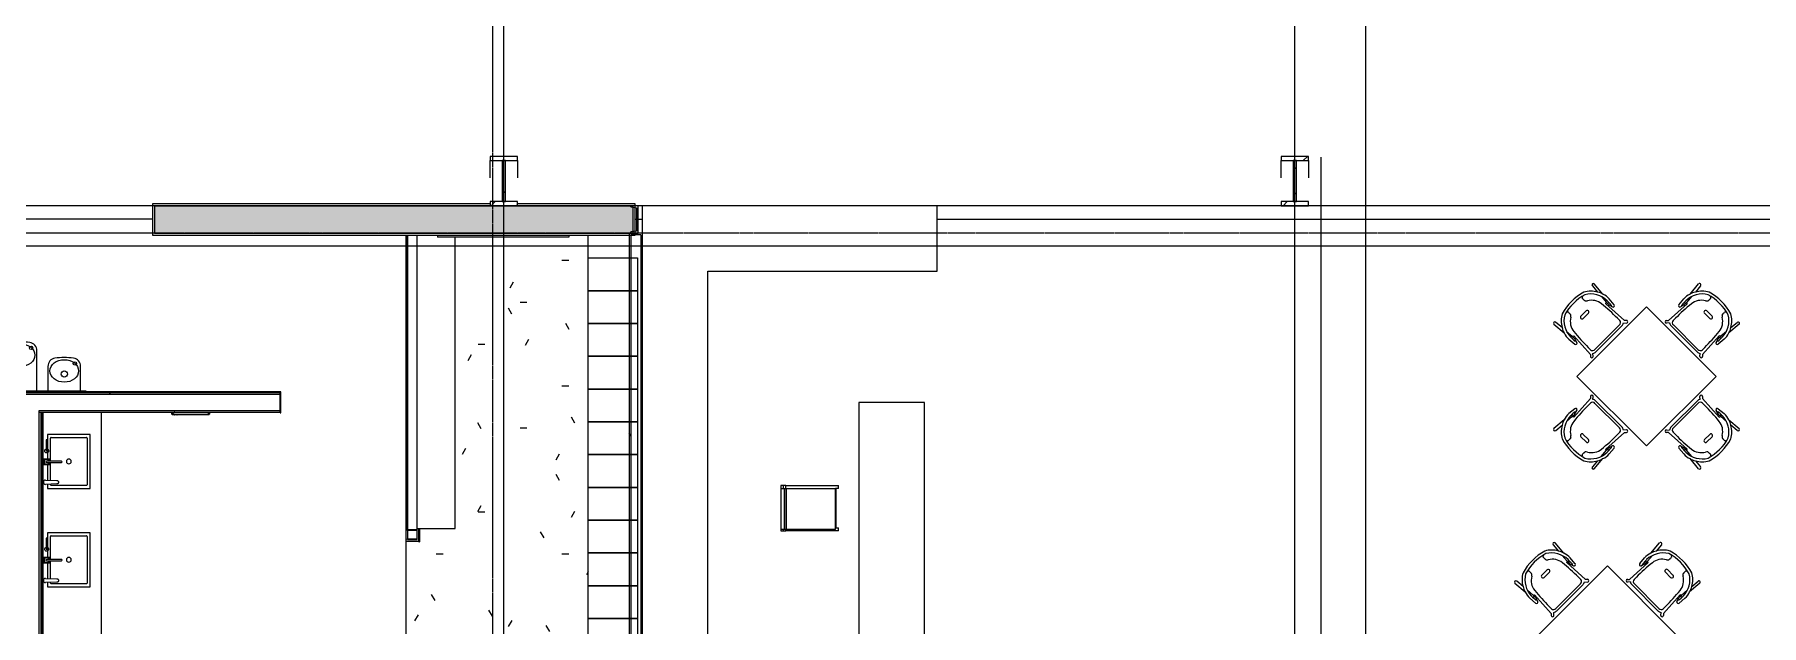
# Model space of a CAD drawing. Header units: inches. Extents: x 25369 to 33163, y -23509 to -20274.
# Drawn here: x 31451 to 32083, y -22513 to -22297 of the extents above; entities that cross this region are included whole.
import ezdxf

# ---------------------------------------------------------------- set-up
doc = ezdxf.new("R2010")
doc.units = ezdxf.units.IN
doc.header["$MEASUREMENT"] = 0
doc.linetypes.add('Grid Line 1_2_', pattern=[0.875, 0.5, -0.125, 0.125, -0.125])
for name, color, linetype, lineweight in [('A-AREA', 32, 'Continuous', 13), ('A-FLOR', 192, 'Continuous', 13), ('A-FLOR-PATT', 8, 'Continuous', 13), ('A-GENM', 13, 'Continuous', 13), ('A-WALL', 113, 'Continuous', 13), ('A-WALL-PATT', 111, 'Continuous', 25), ('G-ANNO-SYMB', 111, 'Continuous', 9), ('I-FURN', 30, 'Continuous', 13), ('I-WALL', 2, 'Continuous', 13), ('P-SANR-FIXT', 6, 'Continuous', 13), ('Q-CASE', 31, 'Continuous', 13), ('Q-SPCQ', 91, 'Continuous', 13), ('S-BEAM', 12, 'Continuous', 13), ('S-COLS', 52, 'Continuous', 13), ('S-GRID', 1, 'Continuous', 9)]:
    doc.layers.add(name, color=color, linetype=linetype, lineweight=lineweight)
pattern_1 = [(0, (5931.104, 0), (61.44, 15.36), [2.534, -43.546, 2.534, -43.546, -245.76]), (0, (5931.104, 0), (61.44, 15.36), [-92.16, 2.534, -89.626, 2.534, -43.546, -107.52]), (0, (5931.104, 0), (61.44, 15.36), [-230.4, 2.534, -28.186, 2.534, -74.266]), (120, (5954.144, 7.68), (-44.02215, 45.528601), [2.534, -43.546, 2.534, -43.546, -245.76]), (120, (5954.144, 7.68), (-44.02215, 45.528601), [-92.16, 2.534, -89.626, 2.534, -43.546, -107.52]), (120, (5954.144, 7.68), (-44.02215, 45.528601), [-230.4, 2.534, -28.186, 2.534, -74.266]), (240, (5961.824, 38.4), (-17.41785, -60.888601), [2.534, -43.546, 2.534, -43.546, -245.76]), (240, (5961.824, 38.4), (-17.41785, -60.888601), [-92.16, 2.534, -89.626, 2.534, -43.546, -107.52]), (240, (5961.824, 38.4), (-17.41785, -60.888601), [-230.4, 2.534, -28.186, 2.534, -74.266])]
pattern_2 = [(225, (31622.494, -22360.053), (19.00703, -19.00703), []), (225, (31622.494, -22388.853), (19.00703, -19.00703), [])]
pattern_3 = [(225, (31911.994, -22360.053), (19.00703, -19.00703), []), (225, (31911.994, -22388.853), (19.00703, -19.00703), [])]

# ---------------------------------------------------------------- blocks, each defined once
blk = doc.blocks.new('Locker-Double Stacked - one-3246-Overall Floor Plan')
at = {"layer": 'I-FURN', "color": 43, "lineweight": 9}
for p, q in [((-6, -9), (-6, 9)), ((-6, 9), (6, 9)), ((6, 9), (6, -9)), ((6, -9), (-6, -9))]:
    blk.add_line(p, q, dxfattribs=at)
blk = doc.blocks.new('Furniture 6 - Furniture 1-2394-Overall Floor Plan')
at = {"layer": 'I-FURN', "color": 43, "lineweight": 9}
for p, q in [((25639.99, -22496.3), (25639.99, -22496.43)), ((25653.99, -22603.74), (25653.99, -22497.05)), ((25639.99, -22603.74), (25653.99, -22603.74))]:
    blk.add_line(p, q, dxfattribs=at)
blk = doc.blocks.new('Drinking_Fountain-Haws_Corporation-Wall_Mounted_1119 - 1119-409796-Overall Floor Plan')
at = {"layer": 'P-SANR-FIXT', "color": 43, "lineweight": 9}
for p, q in [((13.07, 20.75), (13.07, 5.95)), ((25.07, 5.95), (25.07, 20.75)), ((29.07, 15), (29.07, 5.95)), ((41.07, 5.95), (41.07, 15)), ((43.07, 5.95), (11.07, 5.95)), ((11.07, 5.95), (11.07, 5.45)), ((11.07, 5.45), (43.07, 5.45)), ((43.07, 5.45), (43.07, 5.95))]:
    blk.add_line(p, q, dxfattribs=at)
for centre, radius in [((19.07, 17.94), 1.13), ((22.94, 21.8), 0.625), ((35.07, 12.19), 1.13), ((38.94, 16.07), 0.625)]:
    blk.add_circle(centre, radius, dxfattribs=at)
for centre, radius, start, end in [((16.07, 20.75), 3, 97.57756, 180), ((19.07, -1.8), 25.75, 82.42244, 97.57756), ((22.07, 20.75), 3, 360, 82.42244), ((32.07, 15), 3, 97.57756, 180), ((35.07, -7.55), 25.75, 82.42244, 97.57756), ((38.07, 15), 3, 360, 82.42244)]:
    blk.add_arc(centre, radius, start, end, dxfattribs=at)
for centre, ratio in [((19.07, 19.07), 0.786373), ((35.07, 13.32), 0.786365)]:
    blk.add_ellipse(centre, major_axis=(-5.25, 0), ratio=ratio, dxfattribs=at)
blk = doc.blocks.new('Dispenser_Disposal-Paper-Frost_Products_LTD_-Recessed-400A - Steel-Stainless-37173-Overall Floor Plan')
at = {"layer": 'Q-SPCQ', "color": 43, "lineweight": 9}
for p, q in [((25461.89, -22435.86), (25461.89, -22435.26)), ((25461.89, -22435.26), (25462.75, -22435.26)), ((25461.89, -22435.86), (25475.56, -22435.86)), ((25461.97, -22435.26), (25461.97, -22435.94)), ((25462.27, -22435.55), (25461.97, -22435.86)), ((25461.97, -22435.94), (25475.56, -22435.94)), ((25462.93, -22435.94), (25461.97, -22435.94)), ((25462.05, -22435.21), (25462.05, -22435.18)), ((25462.7, -22435.21), (25462.05, -22435.21)), ((25475.21, -22435.26), (25462.27, -22435.26)), ((25462.27, -22435.26), (25462.27, -22435.55)), ((25462.97, -22435.2), (25462.75, -22435.2)), ((25462.75, -22435.26), (25462.75, -22435.2)), ((25462.77, -22435.26), (25462.77, -22435.2)), ((25462.93, -22436.07), (25462.93, -22435.94)), ((25463.8, -22436.07), (25462.93, -22436.07)), ((25463.78, -22436.09), (25462.95, -22436.09)), ((25463.04, -22435.26), (25462.97, -22435.2)), ((25463.43, -22435.18), (25463.43, -22435.26)), ((25463.71, -22435.26), (25463.71, -22435.18)), ((25475.56, -22435.94), (25463.8, -22435.94)), ((25463.8, -22435.94), (25463.8, -22436.07)), ((25475.03, -22435.21), (25474.86, -22435.21)), ((25475.03, -22435.21), (25475.53, -22435.21)), ((25475.03, -22435.25), (25475.03, -22435.21)), ((25475.47, -22435.25), (25475.03, -22435.25)), ((25475.26, -22435.31), (25475.26, -22435.56)), ((25475.26, -22435.55), (25475.27, -22435.33)), ((25475.56, -22435.86), (25475.26, -22435.56)), ((25475.27, -22435.33), (25475.59, -22435.33)), ((25475.51, -22435.18), (25475.51, -22435.21)), ((25475.53, -22435.18), (25475.53, -22435.21)), ((25475.56, -22435.94), (25475.56, -22435.33)), ((25475.56, -22435.86), (25475.64, -22435.86)), ((25475.59, -22435.28), (25475.59, -22435.33)), ((25475.59, -22435.33), (25475.64, -22435.33)), ((25475.64, -22435.33), (25475.64, -22435.86))]:
    blk.add_line(p, q, dxfattribs=at)
for centre, radius, start, end in [((25461.97, -22435.86), 0.0768, 180, 270), ((25461.97, -22435.86), 0.029, 180, 270), ((25462.7, -22435.15), 0.0665, 270, 0), ((25462.7, -22435.15), 0.0665, 270, 312.1544), ((25462.95, -22436.07), 0.02, 180, 270), ((25463.78, -22436.07), 0.02, 270, 0), ((25474.86, -22435.15), 0.0665, 180, 270), ((25475.21, -22435.31), 0.05, 0, 90), ((25475.53, -22435.28), 0.0625, 153.896, 233.13011), ((25475.53, -22435.28), 0.0625, 302.41174, 90.07285), ((25475.53, -22435.28), 0.0625, 359.83907, 90), ((25475.56, -22435.86), 0.0763, 270, 0)]:
    blk.add_arc(centre, radius, start, end, dxfattribs=at)
blk = doc.blocks.new('Bradley-Washroom_Accessories-Mirrors-747_Standard - 84_ x 36_ _ BradEX Womens-401692-Overall Floor Plan')
at = {"layer": 'Q-SPCQ', "color": 43, "lineweight": 9}
for p, q in [((25522.14, -22455.74), (25522.14, -22435.74)), ((25522.39, -22435.74), (25522.14, -22435.74)), ((25522.39, -22435.74), (25522.39, -22455.74)), ((25522.14, -22455.74), (25522.42, -22455.74)), ((25522.14, -22457.74), (25522.14, -22455.74)), ((25522.42, -22457.74), (25522.42, -22455.74)), ((25522.42, -22457.74), (25522.14, -22457.74)), ((25522.14, -22497.74), (25522.14, -22457.74)), ((25522.39, -22457.74), (25522.39, -22497.74)), ((25522.14, -22497.74), (25522.42, -22497.74)), ((25522.14, -22499.74), (25522.14, -22497.74)), ((25522.42, -22499.74), (25522.14, -22499.74)), ((25522.14, -22519.74), (25522.14, -22499.74)), ((25522.39, -22499.74), (25522.39, -22519.74)), ((25522.42, -22499.74), (25522.42, -22497.74)), ((25522.14, -22519.74), (25522.39, -22519.74))]:
    blk.add_line(p, q, dxfattribs=at)
blk = doc.blocks.new('Bradley-Washroom_Accessories-Mirrors-780_Custom - Bradley-Washroom_Accessories-Mirrors-780_Custom-410307-Overall Floor Plan')
at = {"layer": 'Q-SPCQ', "color": 43, "lineweight": 9}
for p, q in [((25667.14, -22370.3), (25715.14, -22370.3)), ((25667.14, -22370.3), (25667.14, -22371.05)), ((25715.14, -22371.05), (25667.14, -22371.05)), ((25715.14, -22370.3), (25715.14, -22371.05))]:
    blk.add_line(p, q, dxfattribs=at)
blk = doc.blocks.new('Counter Top - 24_ Depth-194481-Overall Floor Plan')
at = {"layer": 'Q-CASE', "color": 43, "lineweight": 9}
for p, q in [((-47.26, 22), (36.86, 22)), ((37.86, 0.75), (-47.26, 0.75)), ((37.86, 0), (-47.26, 0)), ((37.86, 2.25), (37.86, 0))]:
    blk.add_line(p, q, dxfattribs=at)
blk = doc.blocks.new('Soap_Dispenser-TOTO-TES1ADC-05 - Polished Chrome-194390-Overall Floor Plan')
at = {"layer": 'A-GENM', "color": 43, "lineweight": 9}
for p, q in [((-0.79, 0), (-0.66, 4.1)), ((0.66, 4.1), (0.79, 0.03))]:
    blk.add_line(p, q, dxfattribs=at)
blk.add_arc((0, 0), 0.791, 180.00097, 1.85205, dxfattribs=at)
blk.add_open_spline([(-0.66, 4.1), (-0.66, 4.16), (-0.65, 4.29), (-0.56, 4.47), (-0.42, 4.61), (-0.21, 4.73), (0.08, 4.76), (0.35, 4.67), (0.51, 4.53), (0.6, 4.4), (0.65, 4.25), (0.66, 4.15), (0.66, 4.1)], degree=3, knots=[-1, -1, -1, -1, -0.903846, -0.807692, -0.711538, -0.615385, -0.461538, -0.307692, -0.230769, -0.153846, -0.076923, 0, 0, 0, 0], dxfattribs=at)
blk = doc.blocks.new('Faucet-Lavatory-Zurn-Z6920XL - Z6920-XL-ADM2-H4-162583-Overall Floor Plan')
at = {"layer": 'P-SANR-FIXT', "lineweight": 9}
for p, q in [((1, 1), (-1, 1)), ((-1, 1), (-1, -1)), ((-0.25, 0), (-0.25, -5.25)), ((0.25, -5.25), (0.25, 0)), ((1, -1), (1, 1)), ((8, 0.12), (4, 0.12)), ((4, 0.12), (4, -0.12)), ((8, -0.12), (8, 0.12)), ((-1, -1), (-0.25, -1)), ((0.33, -1), (1, -1)), ((4, -0.12), (8, -0.12))]:
    blk.add_line(p, q, dxfattribs=at)
blk.add_circle((4, 0), 0.719, dxfattribs=at)
for centre, radius, start, end in [((0, 0), 0.875, 0, 180), ((0, 0), 0.875, 180, 252.85714), ((0, 0), 0.25, 360, 180), ((0, 0), 0.875, 292.91361, 0), ((0, -5.37), 0.281, 152.73396, 27.26604)]:
    blk.add_arc(centre, radius, start, end, dxfattribs=at)
blk = doc.blocks.new('Faucet-Lavatory-Zurn-Z6920XL - Z6920-XL-ADM2-H4-V52-Overall Floor Plan')
at = {"layer": 'P-SANR-FIXT', "lineweight": 9}
for p, q in [((1, 1), (-1, 1)), ((-1, 1), (-1, -1)), ((-0.25, 0), (-0.25, -5.25)), ((0.25, -5.25), (0.25, 0)), ((1, -1), (1, 1)), ((8, 0.12), (4, 0.12)), ((4, 0.12), (4, -0.12)), ((8, -0.12), (8, 0.12)), ((-1, -1), (-0.25, -1)), ((0.25, -1), (1, -1)), ((4, -0.12), (8, -0.12))]:
    blk.add_line(p, q, dxfattribs=at)
blk.add_circle((4, 0), 0.719, dxfattribs=at)
for centre, radius, start, end in [((0, 0), 0.875, 0, 180), ((0, 0), 0.875, 180, 252.85714), ((0, 0), 0.25, 360, 180), ((0, 0), 0.875, 287.14286, 0), ((0, -5.37), 0.281, 152.73396, 27.26604)]:
    blk.add_arc(centre, radius, start, end, dxfattribs=at)
blk = doc.blocks.new('Sink-Under_Counter-Kohler-2882 - White-194391-Overall Floor Plan')
at = {"layer": 'P-SANR-FIXT', "color": 43, "lineweight": 9}
for p, q in [((9.91, 7.81), (-9.91, 7.81)), ((-9.91, 7.81), (-9.91, -7.81)), ((-8.81, -6.46), (-8.81, 6.46)), ((-8.56, 6.71), (8.56, 6.71)), ((8.81, 6.46), (8.81, -6.46)), ((9.91, -7.81), (9.91, 7.81)), ((-9.91, -7.81), (-0.85, -7.81)), ((-0.1, -6.71), (-8.56, -6.71)), ((6.87, -6.71), (0.4, -6.71)), ((1.15, -7.81), (6.83, -7.81)), ((8.56, -6.71), (8.33, -6.71)), ((8.37, -7.81), (9.91, -7.81))]:
    blk.add_line(p, q, dxfattribs=at)
for centre, radius, start, end in [((-8.56, 6.46), 0.25, 90, 180), ((8.56, 6.46), 0.25, 0, 90), ((0, 0), 0.875, 0, 180), ((0, 0), 0.875, 180, 0), ((-8.56, -6.46), 0.25, 180, 270), ((8.56, -6.46), 0.25, 270, 0)]:
    blk.add_arc(centre, radius, start, end, dxfattribs=at)
blk = doc.blocks.new('Sink-Under_Counter-Kohler-2882 - White-V64-Overall Floor Plan')
at = {"layer": 'P-SANR-FIXT', "color": 43, "lineweight": 9}
for p, q in [((9.91, 7.81), (-9.91, 7.81)), ((-9.91, 7.81), (-9.91, -7.81)), ((-8.81, -6.46), (-8.81, 6.46)), ((-8.56, 6.71), (8.56, 6.71)), ((8.81, 6.46), (8.81, -6.46)), ((9.91, -7.81), (9.91, 7.81)), ((-9.91, -7.81), (-0.85, -7.81)), ((-0.18, -6.71), (-8.56, -6.71)), ((6.87, -6.71), (0.4, -6.71)), ((1.15, -7.81), (6.83, -7.81)), ((8.56, -6.71), (8.33, -6.71)), ((8.37, -7.81), (9.91, -7.81))]:
    blk.add_line(p, q, dxfattribs=at)
for centre, radius, start, end in [((-8.56, 6.46), 0.25, 90, 180), ((8.56, 6.46), 0.25, 0, 90), ((0, 0), 0.875, 0, 180), ((0, 0), 0.875, 180, 0), ((-8.56, -6.46), 0.25, 180, 270), ((8.56, -6.46), 0.25, 270, 0)]:
    blk.add_arc(centre, radius, start, end, dxfattribs=at)
blk = doc.blocks.new('HSS-Hollow Structural Section-Column - HSS3-1_2X3-1_2X1_8-V70-Overall Floor Plan')
at = {"layer": 'S-COLS', "lineweight": 9}
h = blk.add_hatch(dxfattribs=at)
h.set_pattern_fill('FP_80', color=253, style=0, pattern_type=2)
h.set_pattern_definition([(45, (-19726.787, 22479.99), (-19.00703, 19.00703), []), (45, (-19726.787, 22508.79), (-19.00703, 19.00703), [])])
h.paths.add_polyline_path([(-1.52, -1.75), (1.52, -1.75), (1.52, -1.63), (-1.52, -1.63)], flags=0)
h.paths.add_polyline_path([(-1.63, -1.52), (-1.63, 1.52), (-1.75, 1.52), (-1.75, -1.52)], flags=0)
h.paths.add_polyline_path([(1.63, -1.52), (1.75, -1.52), (1.75, 1.52), (1.63, 1.52)], flags=0)
h.paths.add_polyline_path([(1.52, 1.63), (1.52, 1.75), (-1.52, 1.75), (-1.52, 1.63)], flags=0)
at = {"layer": 'S-COLS', "color": 7}
for p, q in [((-1.75, 1.52), (-1.75, -1.52)), ((-1.63, -1.52), (-1.63, 1.52)), ((1.52, 1.75), (-1.52, 1.75)), ((-1.52, 1.63), (1.52, 1.63)), ((1.63, 1.52), (1.63, -1.52)), ((1.75, -1.52), (1.75, 1.52)), ((1.52, -1.63), (-1.52, -1.63)), ((-1.52, -1.75), (1.52, -1.75))]:
    blk.add_line(p, q, dxfattribs=at)
for centre, radius, start, end in [((-1.52, 1.52), 0.232, 90, 180), ((-1.52, 1.52), 0.116, 90, 180), ((1.52, 1.52), 0.232, 360, 90), ((1.52, 1.52), 0.116, 0, 90), ((-1.52, -1.52), 0.232, 180, 270), ((-1.52, -1.52), 0.116, 180, 270), ((1.52, -1.52), 0.232, 270, 360), ((1.52, -1.52), 0.116, 270, 360)]:
    blk.add_arc(centre, radius, start, end, dxfattribs=at)
blk = doc.blocks.new('Locker Rooms and Restrooms_rvt-2-Overall Floor Plan')
at = {"layer": 'A-FLOR-PATT', "lineweight": 9}
h = blk.add_hatch(dxfattribs=at)
h.set_pattern_fill('FP_17', color=43, style=0, pattern_type=2)
h.set_pattern_definition(pattern_1)
h.paths.add_polyline_path([(25655.52, -22690.87), (25722.27, -22690.87), (25722.27, -22370.3), (25715.14, -22370.3), (25715.14, -22371.05), (25673.64, -22371.05), (25673.64, -22477.74), (25660.52, -22477.74), (25660.52, -22482.62), (25660.27, -22482.62), (25660.27, -22482.37), (25655.52, -22482.37), (25655.52, -22526.68), (25660.52, -22526.68), (25660.52, -22531.56), (25674.27, -22531.56), (25674.27, -22643.31), (25660.52, -22643.31), (25660.52, -22648.18), (25660.27, -22648.18), (25660.27, -22647.93), (25655.52, -22647.93), (25655.52, -22685.4)], flags=0)
h.paths.add_polyline_path([(25660.27, -22481.74), (25660.27, -22477.74), (25659.64, -22477.74), (25659.64, -22481.74)], flags=0)
h.paths.add_polyline_path([(25656.14, -22370.43), (25659.64, -22370.43), (25659.64, -22370.3), (25655.52, -22370.3), (25655.52, -22370.43)], flags=0)
at = {"layer": 'A-WALL-PATT', "lineweight": 9}
h = blk.add_hatch(dxfattribs=at)
h.set_pattern_fill('FP_17', color=253, style=0, pattern_type=2)
h.set_pattern_definition(pattern_1)
h.paths.add_polyline_path([(25591.93, -22428.55), (25609.52, -22428.55), (25609.52, -22427.93), (25441.52, -22427.93), (25441.52, -22428.55), (25521.75, -22428.55)], flags=0)
h = blk.add_hatch(dxfattribs=at)
h.set_pattern_fill('FP_17', color=253, style=0, pattern_type=2)
h.set_pattern_definition(pattern_1)
h.paths.add_polyline_path([(25509.39, -22435.18), (25509.39, -22434.55), (25441.52, -22434.55), (25441.52, -22435.18), (25486.65, -22435.18)], flags=0)
h.paths.add_polyline_path([(25521.75, -22435.18), (25609.52, -22435.18), (25609.52, -22434.55), (25521.39, -22434.55), (25521.39, -22435.18)], flags=0)
h.paths.add_polyline_path([(25517.89, -22435.18), (25517.89, -22434.55), (25512.89, -22434.55), (25512.89, -22435.18)], flags=0)
at = {"layer": 'A-FLOR', "color": 43, "lineweight": 9}
for p, q in [((25655.52, -22370.3), (25655.52, -22370.43)), ((25722.27, -22690.87), (25722.27, -22370.3)), ((25655.52, -22482.37), (25655.52, -22526.69))]:
    blk.add_line(p, q, dxfattribs=at)
at = {"layer": 'A-WALL', "color": 7}
for p, q in [((25659.64, -22478.47), (25659.64, -22370.43)), ((25441.52, -22428.55), (25609.52, -22428.55)), ((25609.52, -22428.55), (25609.52, -22427.93)), ((25609.52, -22434.55), (25609.52, -22428.55)), ((25521.39, -22435.18), (25521.39, -22434.55)), ((25521.39, -22434.55), (25609.52, -22434.55)), ((25609.52, -22435.18), (25609.52, -22434.55)), ((25659.64, -22481.74), (25659.64, -22481.51))]:
    blk.add_line(p, q, dxfattribs=at)
at = {"layer": 'I-WALL', "color": 7}
for p, q in [((25655.52, -22370.43), (25655.52, -22482.37)), ((25656.14, -22370.43), (25655.52, -22370.43)), ((25656.14, -22370.43), (25656.14, -22478.47)), ((25659.64, -22370.43), (25656.14, -22370.43)), ((25656.14, -22478.47), (25656.14, -22370.43)), ((25609.77, -22427.68), (25441.52, -22427.68)), ((25609.52, -22427.93), (25441.52, -22427.93)), ((25441.52, -22427.93), (25609.52, -22427.93)), ((25609.77, -22427.93), (25609.77, -22427.68)), ((25609.77, -22435.43), (25609.77, -22427.93)), ((25521.39, -22691.93), (25521.39, -22435.18)), ((25521.39, -22435.18), (25609.52, -22435.18)), ((25609.52, -22435.43), (25609.77, -22435.43)), ((25656.14, -22481.51), (25656.14, -22481.74)), ((25656.14, -22481.74), (25656.14, -22481.51)), ((25656.14, -22481.74), (25656.37, -22481.74)), ((25656.37, -22481.74), (25656.14, -22481.74)), ((25659.41, -22481.74), (25659.64, -22481.74)), ((25659.64, -22481.74), (25659.41, -22481.74)), ((25660.27, -22482.37), (25660.27, -22481.74)), ((25655.52, -22482.37), (25656.14, -22482.37)), ((25656.14, -22482.37), (25660.27, -22482.37))]:
    blk.add_line(p, q, dxfattribs=at)
at = {"layer": 'I-WALL', "color": 43, "lineweight": 9}
for p, q in [((25660.27, -22481.74), (25660.27, -22477.74)), ((25660.52, -22477.74), (25660.52, -22482.62)), ((25660.27, -22482.62), (25660.52, -22482.62))]:
    blk.add_line(p, q, dxfattribs=at)
at = {"color": 43, "lineweight": 9}
for name, p in [('Furniture 6 - Furniture 1-2394-Overall Floor Plan', (19.65, 126)), ('Bradley-Washroom_Accessories-Mirrors-780_Custom - Bradley-Washroom_Accessories-Mirrors-780_Custom-410307-Overall Floor Plan', (0, 0)), ('Drinking_Fountain-Haws_Corporation-Wall_Mounted_1119 - 1119-409796-Overall Floor Plan', (25495.45, -22433.37)), ('Bradley-Washroom_Accessories-Mirrors-747_Standard - 84_ x 36_ _ BradEX Womens-401692-Overall Floor Plan', (0, 0)), ('Dispenser_Disposal-Paper-Frost_Products_LTD_-Recessed-400A - Steel-Stainless-37173-Overall Floor Plan', (108, 0)), ('HSS-Hollow Structural Section-Column - HSS3-1_2X3-1_2X1_8-V70-Overall Floor Plan', (25657.89, -22479.99))]:
    blk.add_blockref(name, p, dxfattribs=at)
for name, p, rotation in [('Locker-Double Stacked - one-3246-Overall Floor Plan', (25731.27, -22384.68), 270), ('Locker-Double Stacked - one-3246-Overall Floor Plan', (25731.27, -22396.68), 270), ('Locker-Double Stacked - one-3246-Overall Floor Plan', (25731.27, -22408.68), 270), ('Locker-Double Stacked - one-3246-Overall Floor Plan', (25731.27, -22420.68), 270), ('Locker-Double Stacked - one-3246-Overall Floor Plan', (25731.27, -22432.68), 270), ('Counter Top - 24_ Depth-194481-Overall Floor Plan', (25522.02, -22482.44), 270.0000000000002), ('Sink-Under_Counter-Kohler-2882 - White-V64-Overall Floor Plan', (25532.2, -22453.18), 270), ('Locker-Double Stacked - one-3246-Overall Floor Plan', (25731.27, -22444.68), 270), ('Faucet-Lavatory-Zurn-Z6920XL - Z6920-XL-ADM2-H4-162583-Overall Floor Plan', (25524.08, -22453.33), 89.99999999999962), ('Locker-Double Stacked - one-3246-Overall Floor Plan', (25731.27, -22456.68), 270), ('Soap_Dispenser-TOTO-TES1ADC-05 - Polished Chrome-194390-Overall Floor Plan', (25523.66, -22460.78), 270.0000000000303), ('Locker-Double Stacked - one-3246-Overall Floor Plan', (25731.27, -22468.68), 270), ('Locker-Double Stacked - one-3246-Overall Floor Plan', (25731.27, -22480.68), 270), ('Faucet-Lavatory-Zurn-Z6920XL - Z6920-XL-ADM2-H4-V52-Overall Floor Plan', (25524.08, -22489.33), 89.99999999999962), ('Sink-Under_Counter-Kohler-2882 - White-194391-Overall Floor Plan', (25532.2, -22489.18), 270), ('Locker-Double Stacked - one-3246-Overall Floor Plan', (25731.27, -22492.68), 270), ('Soap_Dispenser-TOTO-TES1ADC-05 - Polished Chrome-194390-Overall Floor Plan', (25523.66, -22496.78), 270.0000000000405), ('Locker-Double Stacked - one-3246-Overall Floor Plan', (25731.27, -22504.68), 270), ('Locker-Double Stacked - one-3246-Overall Floor Plan', (25731.27, -22516.68), 270)]:
    blk.add_blockref(name, p, dxfattribs=dict(at, rotation=rotation))
blk = doc.blocks.new('Struct_Xcel_Sports Complex_rvt-2-Overall Floor Plan')
at = {"layer": 'A-FLOR', "color": 43, "lineweight": 9}
blk.add_line((25562.77, -22369.55), (25483.27, -22369.55), dxfattribs=at)
blk.add_line((25562.77, -22369.55), (25483.27, -22369.55), dxfattribs=at)
blk = doc.blocks.new('Casework 1 - Casework 1-456223-Overall Floor Plan')
at = {"layer": 'Q-CASE', "color": 43, "lineweight": 9}
for p, q in [((25850.02, -22359.55), (25742.02, -22359.55)), ((25742.02, -22359.55), (25742.02, -22369.55)), ((25850.02, -22383.55), (25850.02, -22359.55)), ((25766.02, -22601.93), (25766.02, -22383.55)), ((25766.02, -22383.55), (25850.02, -22383.55)), ((25845.39, -22431.55), (25821.39, -22431.55)), ((25821.39, -22431.55), (25821.39, -22601.93)), ((25845.39, -22601.93), (25845.39, -22431.55))]:
    blk.add_line(p, q, dxfattribs=at)
blk = doc.blocks.new('Bar_Stool_6722_1_ - Bar_Stool_6722_1_-477960-Overall Floor Plan')
at = {"layer": 'I-FURN', "color": 43, "lineweight": 9}
for p, q in [((0, 19.21), (0, 21.13)), ((1, 21.13), (0, 21.13)), ((0, 17.72), (0, 19.21)), ((1, 21.13), (1, 20.14)), ((1, 20.14), (15.5, 20.14)), ((1, 20.14), (1, 19.99)), ((16, 20), (1, 20)), ((1, 19.89), (1, 19.99)), ((1, 17.63), (1, 19.89)), ((15.5, 20.14), (15.5, 21.13)), ((16.5, 21.13), (15.5, 21.13)), ((15.5, 19.98), (15.5, 20.14)), ((16, 19.99), (16, 19.89)), ((16, 19.89), (16, 17.63)), ((16.5, 21.13), (16.5, 19.21)), ((16.5, 19.21), (16.5, 17.72)), ((0, 1.78), (0, 17.72)), ((1, 2.03), (1, 17.63)), ((16, 17.63), (16, 2.03)), ((16.5, 17.72), (16.5, 1.78)), ((1, 1.78), (0, 1.78)), ((0, 1.78), (0, 0.98)), ((1, 0.98), (0, 0.98)), ((0, 0.98), (0, 0)), ((0, 0), (1, 0)), ((1, 1.91), (1, 2.03)), ((16, 2.03), (1, 2.03)), ((1, 1.24), (1, 1.91)), ((16, 1.91), (1, 1.91)), ((1, 0), (1, 1.24)), ((1, 1.24), (16, 1.24)), ((16, 2.03), (16, 1.91)), ((16, 1.91), (16, 1.24)), ((16.5, 1.78), (16, 1.78)), ((16, 1.24), (16, 0)), ((16.5, 0.98), (16, 0.98)), ((16, 0), (16.5, 0)), ((16.5, 0.98), (16.5, 1.78)), ((16.5, 0), (16.5, 0.98)), ((1, 0), (16, 0))]:
    blk.add_line(p, q, dxfattribs=at)
blk = doc.blocks.new('Falcon 7700 Series Pedestal Base - 36_ Square Top x 30_ - Wheelchair Height-460525-Overall Floor Plan')
at = {"layer": 'I-FURN', "color": 43, "lineweight": 9}
for p, q in [((18, 18), (-18, 18)), ((-18, 18), (-18, -18)), ((18, -18), (18, 18)), ((-18, -18), (18, -18))]:
    blk.add_line(p, q, dxfattribs=at)
blk = doc.blocks.new('HermanMiller_Collection_Air-Chair_SideChair_Arms - Arms-457867-Overall Floor Plan')
at = {"layer": 'I-FURN', "color": 43, "lineweight": 9}
for p, q in [((-3.55, 10.02), (-8.45, 10.45)), ((-8.45, 9.45), (-5.47, 9.18)), ((-3.35, 9.02), (-0.6, 8.8)), ((2.04, 10.2), (-0.69, 10.45)), ((-0.34, 8.32), (-0.6, 8.8)), ((-0.6, 8.8), (0.38, 8.73)), ((8.79, 8.8), (-0.34, 8.32)), ((0.77, 8.78), (2.2, 9.22)), ((6.45, 7.57), (7.62, 7.57)), ((8.7, 6.35), (8.7, -6.35)), ((9.32, 9.33), (8.79, 8.8)), ((9.17, 7.94), (10.01, 8.64)), ((9.52, -6.69), (9.52, 6.69)), ((-3.6, 1.35), (-3.6, -1.35)), ((-2.35, -1.35), (-2.35, 1.35)), ((-5.47, -9.18), (-8.45, -9.45)), ((-8.45, -10.45), (-3.55, -10.02)), ((-3.35, -9.02), (-0.6, -8.8)), ((-0.69, -10.45), (2.04, -10.2)), ((-0.6, -8.8), (-0.34, -8.32)), ((0.38, -8.73), (-0.6, -8.8)), ((-0.34, -8.32), (8.79, -8.8)), ((2.2, -9.22), (0.77, -8.78)), ((6.45, -7.57), (7.62, -7.57)), ((8.79, -8.8), (9.32, -9.33)), ((10.01, -8.64), (9.17, -7.94))]:
    blk.add_line(p, q, dxfattribs=at)
for centre, radius, start, end in [((-1.51, 1.66), 8.5, 117.78509, 152.21491), ((-8.45, 9.95), 0.5, 90, 270), ((-0.65, 0.76), 8.69, 90.78928, 148.92022), ((-2.46, 4.97), 5.17, 102.20965, 125.54804), ((-0.92, 1.66), 5.55, 95.46765, 123.46257), ((-1.25, 4.41), 6.06, 84.72014, 112.31104), ((6.58, -76.67), 84.24, 90.09111, 95.46765), ((-0.51, -9.88), 19.32, 84.42218, 90.78928), ((0.44, 9.26), 0.53, 159.74052, 262.71978), ((0.45, 9.65), 0.924, 265.61152, 290.36387), ((1.81, 9.64), 0.521, 212.95553, 275.04447), ((2.06, 9.7), 0.499, 287, 91.30538), ((7.62, 6.48), 1.09, 353.24671, 90.09111), ((7.56, 6.82), 1.97, 356.10334, 34.65425), ((9.66, 8.99), 0.49, 315, 135), ((9.93, 0), 19.77, 163.47875, 196.52125), ((9.93, 0), 18.77, 163.78547, 196.21453), ((-7.66, 5.36), 2.08, 305.4968, 328.6439), ((-0.23, 0.83), 6.63, 124.50042, 148.6439), ((-2.98, 1.35), 0.625, 360, 180), ((-1.51, -1.66), 8.5, 207.78509, 242.21491), ((-0.65, -0.76), 8.69, 211.07978, 269.21072), ((-7.66, -5.36), 2.08, 31.3561, 54.5032), ((-0.23, -0.83), 6.63, 211.3561, 235.49958), ((-0.92, -1.66), 5.55, 236.53743, 264.53235), ((-2.98, -1.35), 0.625, 180, 360), ((-8.45, -9.95), 0.5, 90, 270), ((-2.46, -4.97), 5.17, 234.45196, 257.79035), ((-1.25, -4.41), 6.06, 247.68896, 275.27986), ((6.58, 76.67), 84.24, 264.53235, 269.90889), ((-0.51, 9.88), 19.32, 269.21072, 275.57782), ((0.44, -9.26), 0.53, 97.28022, 200.25948), ((0.45, -9.65), 0.924, 69.63613, 94.38848), ((1.81, -9.64), 0.521, 84.95553, 147.04447), ((2.06, -9.7), 0.499, 268.69462, 73), ((7.62, -6.48), 1.09, 269.90889, 6.75329), ((7.56, -6.82), 1.97, 325.34575, 3.89666), ((9.66, -8.99), 0.49, 225, 45)]:
    blk.add_arc(centre, radius, start, end, dxfattribs=at)
for centre, major_axis, ratio, start_param, end_param in [((-7.46, 6.92), (0.03, 3.66), 0.320235, 2.34328, 2.536765), ((-7.87, 5.38), (-0.03, 1.79), 0.298783, 2.522217, 3.153947), ((-7.46, -6.92), (-0.03, 3.66), 0.320235, 0.604828, 0.798312), ((-7.87, -5.38), (0.03, 1.79), 0.298783, 6.270831, 6.902561)]:
    blk.add_ellipse(centre, major_axis=major_axis, ratio=ratio, start_param=start_param, end_param=end_param, dxfattribs=at)
for points in [[(-6.45, 3.67), (-6.52, 3.66), (-6.67, 3.64), (-6.9, 3.62), (-7.13, 3.61), (-7.4, 3.6), (-7.65, 3.59), (-7.83, 3.59)], [(-6.45, -3.67), (-6.52, -3.66), (-6.67, -3.64), (-6.9, -3.62), (-7.13, -3.61), (-7.4, -3.6), (-7.65, -3.59), (-7.83, -3.59)]]:
    blk.add_open_spline(points, degree=3, knots=[-1, -1, -1, -1, -0.75, -0.5, -0.375, -0.25, 0, 0, 0, 0], dxfattribs=at)
blk = doc.blocks.new('HermanMiller_Collection_Air-Chair_SideChair_Arms - Arms-460524-Overall Floor Plan')
at = {"layer": 'I-FURN', "color": 43, "lineweight": 9}
for p, q in [((-8.45, 10.45), (-3.55, 10.02)), ((-5.47, 9.18), (-8.45, 9.45)), ((-3.35, 9.02), (-0.6, 8.8)), ((-0.69, 10.45), (2.04, 10.2)), ((-0.6, 8.8), (-0.34, 8.32)), ((0.38, 8.73), (-0.6, 8.8)), ((-0.34, 8.32), (8.79, 8.8)), ((2.2, 9.22), (0.77, 8.78)), ((6.45, 7.57), (7.62, 7.57)), ((8.7, -6.35), (8.7, 6.35)), ((8.79, 8.8), (9.32, 9.33)), ((10.01, 8.64), (9.17, 7.94)), ((9.52, 6.69), (9.52, -6.69)), ((-3.6, -1.35), (-3.6, 1.35)), ((-2.35, 1.35), (-2.35, -1.35)), ((-8.45, -9.45), (-5.47, -9.18)), ((-3.55, -10.02), (-8.45, -10.45)), ((-3.35, -9.02), (-0.6, -8.8)), ((2.04, -10.2), (-0.69, -10.45)), ((-0.34, -8.32), (-0.6, -8.8)), ((-0.6, -8.8), (0.38, -8.73)), ((8.79, -8.8), (-0.34, -8.32)), ((0.77, -8.78), (2.2, -9.22)), ((6.45, -7.57), (7.62, -7.57)), ((9.32, -9.33), (8.79, -8.8)), ((9.17, -7.94), (10.01, -8.64))]:
    blk.add_line(p, q, dxfattribs=at)
for centre, radius, start, end in [((-1.51, 1.66), 8.5, 117.78509, 152.21491), ((-8.45, 9.95), 0.5, 90, 270), ((-0.65, 0.76), 8.69, 90.78928, 148.92022), ((-2.46, 4.97), 5.17, 102.20965, 125.54804), ((-0.92, 1.66), 5.55, 95.46765, 123.46257), ((-1.25, 4.41), 6.06, 84.72014, 112.31104), ((6.58, -76.67), 84.24, 90.09111, 95.46765), ((-0.51, -9.88), 19.32, 84.42218, 90.78928), ((0.44, 9.26), 0.53, 159.74052, 262.71978), ((0.45, 9.65), 0.924, 265.61152, 290.36387), ((1.81, 9.64), 0.521, 212.95553, 275.04447), ((2.06, 9.7), 0.499, 287, 91.30538), ((7.62, 6.48), 1.09, 353.24671, 90.09111), ((7.56, 6.82), 1.97, 356.10334, 34.65425), ((9.66, 8.99), 0.49, 315, 135), ((9.93, 0), 19.77, 163.47875, 196.52125), ((9.93, 0), 18.77, 163.78547, 196.21453), ((-7.66, 5.36), 2.08, 305.4968, 328.6439), ((-0.23, 0.83), 6.63, 124.50042, 148.6439), ((-2.98, 1.35), 0.625, 0, 180), ((-1.51, -1.66), 8.5, 207.78509, 242.21491), ((-0.65, -0.76), 8.69, 211.07978, 269.21072), ((-7.66, -5.36), 2.08, 31.3561, 54.5032), ((-0.23, -0.83), 6.63, 211.3561, 235.49958), ((-0.92, -1.66), 5.55, 236.53743, 264.53235), ((-2.98, -1.35), 0.625, 180, 0), ((-8.45, -9.95), 0.5, 90, 270), ((-2.46, -4.97), 5.17, 234.45196, 257.79035), ((-1.25, -4.41), 6.06, 247.68896, 275.27986), ((6.58, 76.67), 84.24, 264.53235, 269.90889), ((-0.51, 9.88), 19.32, 269.21072, 275.57782), ((0.44, -9.26), 0.53, 97.28022, 200.25948), ((0.45, -9.65), 0.924, 69.63613, 94.38848), ((1.81, -9.64), 0.521, 84.95553, 147.04447), ((2.06, -9.7), 0.499, 268.69462, 73), ((7.62, -6.48), 1.09, 269.90889, 6.75329), ((7.56, -6.82), 1.97, 325.34575, 3.89666), ((9.66, -8.99), 0.49, 225, 45)]:
    blk.add_arc(centre, radius, start, end, dxfattribs=at)
for centre, major_axis, ratio, start_param, end_param in [((-7.46, 6.92), (0.03, 3.66), 0.320235, 2.34328, 2.536765), ((-7.87, 5.38), (-0.03, 1.79), 0.298783, 2.522217, 3.153947), ((-7.46, -6.92), (-0.03, 3.66), 0.320235, 0.604828, 0.798312), ((-7.87, -5.38), (0.03, 1.79), 0.298783, 6.270831, 6.902561)]:
    blk.add_ellipse(centre, major_axis=major_axis, ratio=ratio, start_param=start_param, end_param=end_param, dxfattribs=at)
for points in [[(-6.45, 3.67), (-6.52, 3.66), (-6.67, 3.64), (-6.9, 3.62), (-7.13, 3.61), (-7.4, 3.6), (-7.65, 3.59), (-7.83, 3.59)], [(-6.45, -3.67), (-6.52, -3.66), (-6.67, -3.64), (-6.9, -3.62), (-7.13, -3.61), (-7.4, -3.6), (-7.65, -3.59), (-7.83, -3.59)]]:
    blk.add_open_spline(points, degree=3, knots=[-1, -1, -1, -1, -0.75, -0.5, -0.375, -0.25, 0, 0, 0, 0], dxfattribs=at)
blk = doc.blocks.new('columns and girder2 - one-1334686-Overall Floor Plan')
at = {"layer": 'S-BEAM', "lineweight": 9}
h = blk.add_hatch(dxfattribs=at)
h.set_pattern_fill('FP_26', color=253, style=0, pattern_type=2)
h.set_pattern_definition(pattern_2)
h.paths.add_polyline_path([(-5, -0.5), (-5, -2), (5, -2), (5, -0.5)], flags=0)
h.paths.add_polyline_path([(5, -17.03), (-5, -17.03), (-5, -18.55), (5, -18.55)], flags=0)
h.paths.add_polyline_path([(-5, -1204.89), (-5, -1206.4), (5, -1206.4), (5, -1204.89)], flags=0)
h.paths.add_polyline_path([(-5, -1224.25), (-5, -1225.75), (5, -1225.75), (5, -1224.25)], flags=0)
h = blk.add_hatch(dxfattribs=at)
h.set_pattern_fill('FP_26', color=253, style=0, pattern_type=2)
h.set_pattern_definition(pattern_2)
h.paths.add_polyline_path([(0.62, -2), (-0.63, -2), (-0.63, -17.03), (0.62, -17.03)], flags=0)
h.paths.add_polyline_path([(-0.63, -1206.4), (-0.63, -1224.25), (0.62, -1224.25), (0.62, -1206.4)], flags=0)
at = {"layer": 'S-BEAM', "color": 7}
for p, q in [((5, -0.5), (-5, -0.5)), ((-5, -0.5), (-5, -2)), ((-5, -2), (5, -2)), ((0.62, -2), (-0.63, -2)), ((-0.63, -2), (-0.63, -17.03)), ((0.62, -17.03), (0.62, -2)), ((5, -2), (5, -0.5)), ((5, -17.03), (-5, -17.03)), ((-5, -17.03), (-5, -18.55)), ((-5, -18.55), (5, -18.55)), ((-0.63, -17.03), (0.62, -17.03)), ((5, -18.55), (5, -17.03))]:
    blk.add_line(p, q, dxfattribs=at)
at = {"layer": 'S-BEAM', "color": 43, "lineweight": 9}
for p, q in [((-5, -17.03), (-5, -10.69)), ((5, -10.69), (5, -17.03))]:
    blk.add_line(p, q, dxfattribs=at)
blk = doc.blocks.new('columns and girder2 - one-V33-Overall Floor Plan')
at = {"layer": 'S-BEAM', "lineweight": 9}
h = blk.add_hatch(dxfattribs=at)
h.set_pattern_fill('FP_36', color=253, style=0, pattern_type=2)
h.set_pattern_definition(pattern_3)
h.paths.add_polyline_path([(5, -0.5), (-5, -0.5), (-5, -2), (5, -2)], flags=0)
h.paths.add_polyline_path([(5, -17.03), (-5, -17.03), (-5, -18.55), (5, -18.55)], flags=0)
h.paths.add_polyline_path([(5, -1204.89), (-5, -1204.89), (-5, -1206.4), (5, -1206.4)], flags=0)
h.paths.add_polyline_path([(5, -1224.25), (-5, -1224.25), (-5, -1225.75), (5, -1225.75)], flags=0)
h = blk.add_hatch(dxfattribs=at)
h.set_pattern_fill('FP_36', color=253, style=0, pattern_type=2)
h.set_pattern_definition(pattern_3)
h.paths.add_polyline_path([(0.62, -2), (-0.63, -2), (-0.63, -17.03), (0.62, -17.03)], flags=0)
h.paths.add_polyline_path([(-0.63, -1206.4), (-0.63, -1224.25), (0.62, -1224.25), (0.62, -1206.4)], flags=0)
at = {"layer": 'S-BEAM', "color": 7}
for p, q in [((5, -0.5), (-5, -0.5)), ((-5, -0.5), (-5, -2)), ((-5, -2), (5, -2)), ((0.62, -2), (-0.63, -2)), ((-0.63, -2), (-0.63, -17.03)), ((0.62, -17.03), (0.62, -2)), ((5, -2), (5, -0.5)), ((5, -17.03), (-5, -17.03)), ((-5, -17.03), (-5, -18.55)), ((-5, -18.55), (5, -18.55)), ((-0.63, -17.03), (0.62, -17.03)), ((5, -18.55), (5, -17.03))]:
    blk.add_line(p, q, dxfattribs=at)
at = {"layer": 'S-BEAM', "color": 43, "lineweight": 9}
for p, q in [((-5, -17.03), (-5, -10.69)), ((5, -10.69), (5, -17.03))]:
    blk.add_line(p, q, dxfattribs=at)

msp = doc.modelspace()

# ---------------------------------------------------------------- hatches: boundary and pattern name
at = {"layer": 'A-WALL-PATT', "lineweight": 9}
h = msp.add_hatch(dxfattribs=at)
h.set_pattern_fill('FP_18', color=253, style=0, pattern_type=2)
h.set_pattern_definition([(161.57, (5932.064, 0.96), (-7.6802237, -0.0009796), [0, -54.643, 6.067, 0]), (18.43, (5930.144, 0.96), (-7.6802237, 0.0009796), [0, -54.643, 6.067, 0]), (108.43, (5932.064, 0.96), (3.8382953, -19.20136532), [18.211, -42.499]), (71.57, (5930.144, 0.96), (3.8382953, 19.20136532), [18.211, -42.499])])
h.paths.add_polyline_path([(31669.87, -22369.55), (31669.87, -22359.55), (31494.62, -22359.55), (31494.62, -22369.55), (31627.49, -22369.55)], flags=0)
h.paths.add_polyline_path([(31412.62, -22369.55), (31412.62, -22359.55), (31092.62, -22359.55), (31092.62, -22369.55), (31337.99, -22369.55)], flags=0)
h.paths.add_polyline_path([(31049.12, -22369.55), (31049.12, -22359.55), (30851.37, -22359.55), (30851.37, -22369.55), (31048.49, -22369.55)], flags=0)
h.paths.add_polyline_path([(30773.24, -22369.55), (30773.24, -22359.55), (30561.87, -22359.55), (30561.87, -22369.55), (30758.99, -22369.55)], flags=0)
h.paths.add_polyline_path([(28736.37, -22369.55), (28736.37, -22359.55), (28712.49, -22359.55), (28712.49, -22369.55), (28733.16, -22369.55)], flags=0)
h = msp.add_hatch(dxfattribs=at)
h.set_pattern_fill('FP_17', color=253, style=0, pattern_type=2)
h.set_pattern_definition(pattern_1)
h.paths.add_polyline_path([(31668.37, -22604.37), (31668.99, -22604.37), (31668.99, -22369.55), (31668.37, -22369.55), (31668.37, -22569.2)], flags=0)
h = msp.add_hatch(dxfattribs=at)
h.set_pattern_fill('FP_17', color=253, style=0, pattern_type=2)
h.set_pattern_definition(pattern_1)
h.paths.add_polyline_path([(31673.24, -22602.55), (31673.24, -22369.55), (31668.99, -22369.55), (31668.99, -22370.18), (31672.62, -22370.18), (31672.62, -22602.55)], flags=0)

# ---------------------------------------------------------------- linework, layer by layer
at = {"layer": 'A-AREA', "color": 43, "lineweight": 9}
for p, q in [((31921.49, -22341.81), (31921.49, -22683.18)), ((31493.87, -22364.49), (31414.37, -22364.49)), ((31670.62, -22364.49), (31671.09, -22364.49)), ((31671.62, -22364.49), (31673.12, -22364.49)), ((31781.12, -22364.49), (32207.49, -22364.49))]:
    msp.add_line(p, q, dxfattribs=at)
at = {"layer": 'A-WALL', "color": 7}
for p, q in [((31494.62, -22359.55), (31494.62, -22369.55)), ((31494.62, -22359.55), (31617.49, -22359.55)), ((31627.49, -22359.55), (31669.87, -22359.55)), ((31669.87, -22369.55), (31669.87, -22359.55)), ((31494.62, -22369.55), (31669.87, -22369.55)), ((31672.62, -22370.18), (31668.99, -22370.18)), ((31668.99, -22370.18), (31668.99, -22767.09)), ((31672.62, -22370.18), (31672.62, -22602.55))]:
    msp.add_line(p, q, dxfattribs=at)
at = {"layer": 'G-ANNO-SYMB'}
for p, q in [((31937.92, -21003.08), (31937.92, -22908.84)), ((32514.71, -22374.36), (27928.4, -22374.36))]:
    msp.add_line(p, q, dxfattribs=at)
at = {"layer": 'I-WALL', "color": 7}
for p, q in [((31617.49, -22358.8), (31493.87, -22358.8)), ((31493.87, -22358.8), (31493.87, -22370.3)), ((31670.62, -22358.8), (31627.49, -22358.8)), ((31670.62, -22370.3), (31670.62, -22358.8)), ((31493.87, -22370.3), (31598.24, -22370.3)), ((31646.24, -22370.3), (31670.62, -22370.3)), ((31673.24, -22369.55), (31668.37, -22369.55)), ((31668.37, -22369.55), (31668.37, -22767.09)), ((31673.24, -22601.93), (31673.24, -22369.55))]:
    msp.add_line(p, q, dxfattribs=at)
at = {"layer": 'S-COLS', "color": 7}
for p, q in [((31671.62, -22359.55), (31668.73, -22359.55)), ((31669.16, -22359.99), (31671.09, -22360.29)), ((31671.09, -22360.29), (31671.09, -22368.81)), ((31671.62, -22369.55), (31671.62, -22359.55)), ((31668.73, -22369.55), (31671.62, -22369.55)), ((31671.09, -22368.81), (31669.16, -22369.12))]:
    msp.add_line(p, q, dxfattribs=at)
for centre, start, end in [((31669.16, -22359.55), 180, 270), ((31669.16, -22369.55), 90, 180)]:
    msp.add_arc(centre, 0.436, start, end, dxfattribs=at)
at = {"layer": 'S-GRID', "linetype": 'Grid Line 1_2_'}
for p, q in [((31622.49, -23095.8), (31622.49, -20550.05)), ((31911.99, -23095.8), (31911.99, -20550.05)), ((31618.49, -23317.24), (31618.49, -20902.43)), ((31622.49, -23413.24), (31622.49, -20902.43)), ((31911.99, -23413.24), (31911.99, -20902.43)), ((32650.17, -22359.55), (28584.62, -22359.55)), ((33028.57, -22359.55), (28668.62, -22359.55)), ((32932.57, -22369.55), (28668.62, -22369.55))]:
    msp.add_line(p, q, dxfattribs=at)

# ---------------------------------------------------------------- block references
at = {"color": 250, "lineweight": 5}
for name in ['Struct_Xcel_Sports Complex_rvt-2-Overall Floor Plan', 'Locker Rooms and Restrooms_rvt-2-Overall Floor Plan']:
    msp.add_blockref(name, (5931.1, 0), dxfattribs=at)
at = {"layer": 'I-FURN', "color": 43, "lineweight": 9}
for name, p, rotation in [('HermanMiller_Collection_Air-Chair_SideChair_Arms - Arms-457867-Overall Floor Plan', (32020.2, -22401.55), 314.9999999999997), ('HermanMiller_Collection_Air-Chair_SideChair_Arms - Arms-460524-Overall Floor Plan', (32061.22, -22401.55), 224.9999999999995), ('Falcon 7700 Series Pedestal Base - 36_ Square Top x 30_ - Wheelchair Height-460525-Overall Floor Plan', (32040.71, -22422.05), 314.9999999999997), ('HermanMiller_Collection_Air-Chair_SideChair_Arms - Arms-457867-Overall Floor Plan', (32020.2, -22442.56), 44.99999999999943), ('HermanMiller_Collection_Air-Chair_SideChair_Arms - Arms-460524-Overall Floor Plan', (32061.22, -22442.56), 134.9999999999997), ('Bar_Stool_6722_1_ - Bar_Stool_6722_1_-477960-Overall Floor Plan', (31723.9, -22462.05), 270.0000000000007), ('HermanMiller_Collection_Air-Chair_SideChair_Arms - Arms-457867-Overall Floor Plan', (32005.89, -22496.37), 314.9999999999997), ('HermanMiller_Collection_Air-Chair_SideChair_Arms - Arms-460524-Overall Floor Plan', (32046.91, -22496.37), 224.9999999999995), ('Falcon 7700 Series Pedestal Base - 36_ Square Top x 30_ - Wheelchair Height-460525-Overall Floor Plan', (32026.4, -22516.88), 314.9999999999997)]:
    msp.add_blockref(name, p, dxfattribs=dict(at, rotation=rotation))
at = {"layer": 'Q-CASE', "color": 43, "lineweight": 9}
msp.add_blockref('Casework 1 - Casework 1-456223-Overall Floor Plan', (5931.1, 0), dxfattribs=at)
at = {"layer": 'S-BEAM', "color": 43, "lineweight": 9, "rotation": 180}
for name, p in [('columns and girder2 - one-1334686-Overall Floor Plan', (31622.49, -22360.05)), ('columns and girder2 - one-V33-Overall Floor Plan', (31911.99, -22360.05))]:
    msp.add_blockref(name, p, dxfattribs=at)

doc.saveas('drawing.dxf')
